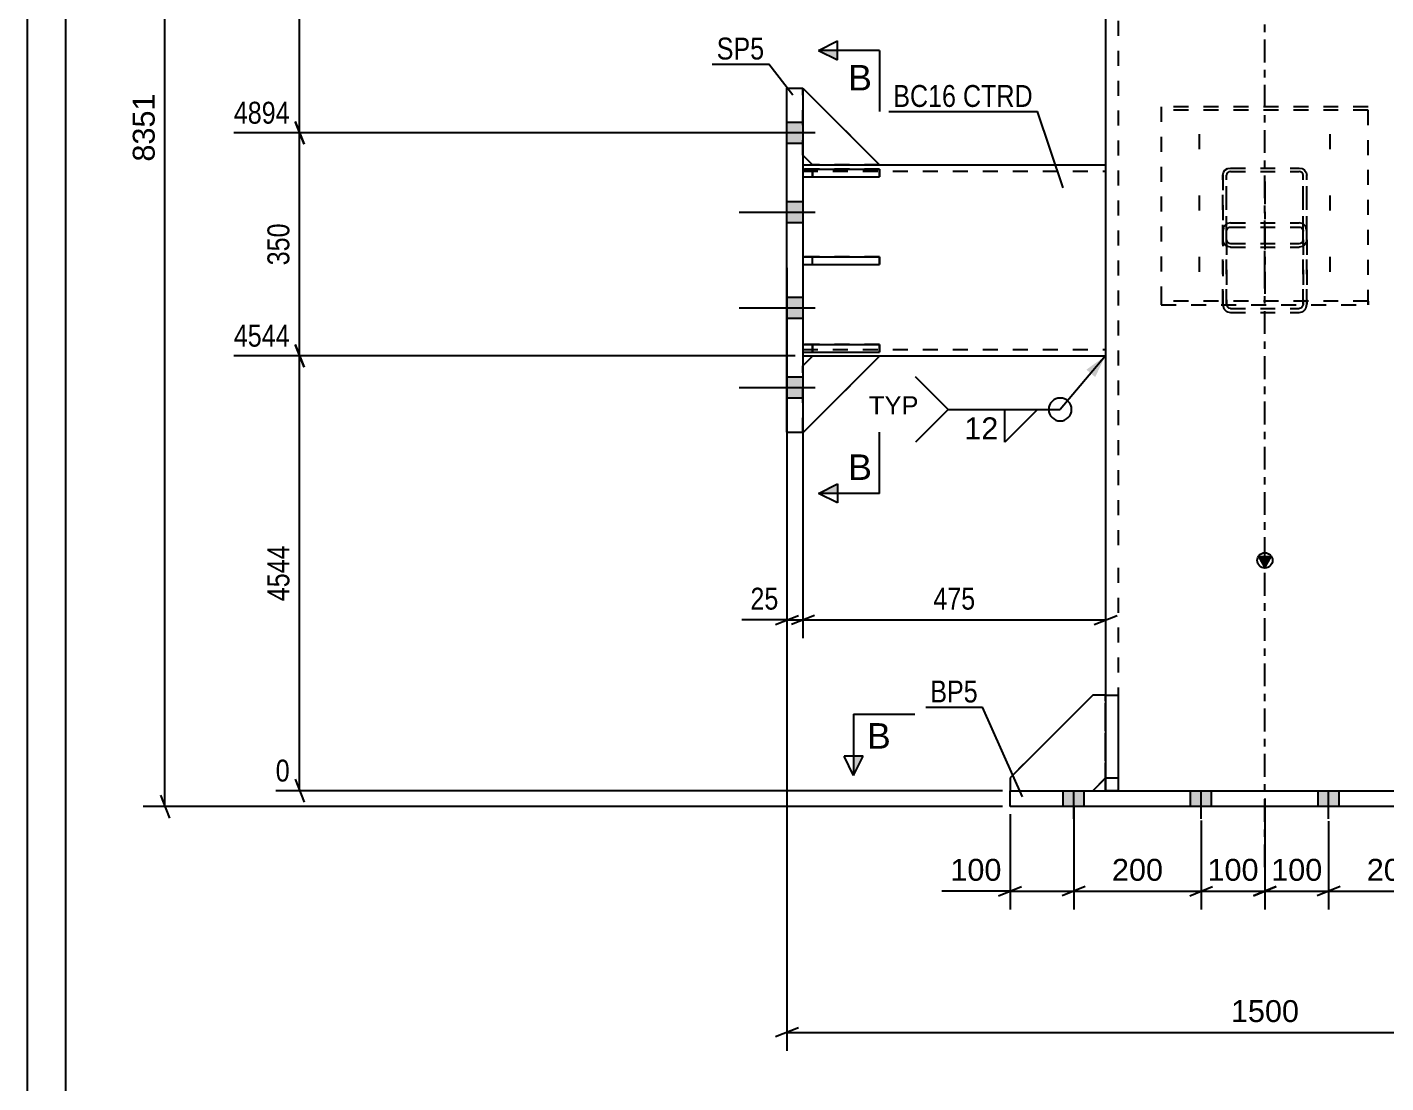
# Model space of a CAD drawing. Header units: millimetres. Extents: x -162 to 432, y -197 to 223.
# Drawn here: x -161.9 to 15.8, y -38.2 to 99.9 of the extents above; entities that cross this region are included whole.
import ezdxf

# ---------------------------------------------------------------- set-up
doc = ezdxf.new("R2010")
doc.units = ezdxf.units.MM
doc.linetypes.add('DXK_LINE_DOT2', pattern=[3.9198, 1.9599, -1.9599])
doc.linetypes.add('DXK_LINE_DOT3', pattern=[5.9187, 2.979, -0.9799, 0.9799, -0.9799])
doc.styles.add('Arial', font='ARIAL.TTF', dxfattribs={"height": 0.2})
doc.styles.add('Arial Narrow', font='ARIALN.TTF', dxfattribs={"height": 0.2})

# ---------------------------------------------------------------- blocks, each defined once
blk = doc.blocks.new('Unknown-284928399-1134')
at = {"color": 5, "linetype": 'Continuous'}
for p, q in [((-161.88, 223.11), (-161.88, -196.89)), ((-156.88, 218.11), (-156.88, -191.89))]:
    blk.add_line(p, q, dxfattribs=at)
blk = doc.blocks.new('Part-284928399-2967 - 2965')
at = {"color": 2, "linetype": 'Continuous'}
for p, q in [((-20.83, 12.5), (-20.83, 0)), ((-20.83, 12.5), (-19.17, 12.5)), ((-19.17, 12.5), (-19.17, 0)), ((-20.83, 1.67), (-19.17, 1.67)), ((-20.83, 0), (-19.17, 0))]:
    blk.add_line(p, q, dxfattribs=at)
blk = doc.blocks.new('Part-284928399-3033 - 2965')
at = {"color": 2, "linetype": 'Continuous'}
for p, q in [((-62.5, 46.89), (-62.5, 91.89)), ((-62.5, 91.89), (-60.41, 91.89)), ((-60.41, 91.89), (-60.41, 81.29)), ((-60.41, 80.29), (-60.41, 69.83)), ((-60.41, 68.83), (-60.41, 58.38)), ((-60.41, 57.38), (-60.41, 46.89)), ((-62.5, 46.89), (-60.41, 46.89))]:
    blk.add_line(p, q, dxfattribs=at)
at = {"color": 7, "linetype": 'DXK_LINE_DOT2'}
for p, q in [((-60.41, 81.29), (-60.41, 80.29)), ((-60.41, 69.83), (-60.41, 68.83)), ((-60.41, 58.38), (-60.41, 57.38))]:
    blk.add_line(p, q, dxfattribs=at)
blk = doc.blocks.new('Part-284928399-2969 - 2965')
at = {"color": 2, "linetype": 'Continuous'}
for p, q in [((-22.5, 12.5), (-33.33, 1.67)), ((-20.83, 12.5), (-22.5, 12.5)), ((-33.33, 1.67), (-33.33, 0)), ((-22.5, 0), (-20.83, 1.67))]:
    blk.add_line(p, q, dxfattribs=at)
at = {"color": 7, "linetype": 'DXK_LINE_DOT2'}
for p, q in [((-20.83, 12.5), (-20.83, 1.67)), ((-33.33, 0), (-22.5, 0))]:
    blk.add_line(p, q, dxfattribs=at)
blk = doc.blocks.new('Part-284928399-2974 - 2965')
at = {"color": 2, "linetype": 'Continuous'}
for p, q in [((-33.33, -2.08), (-33.33, 0)), ((-33.33, 0), (33.33, 0)), ((33.33, 0), (33.33, -2.08)), ((33.33, -2.08), (-33.33, -2.08))]:
    blk.add_line(p, q, dxfattribs=at)
blk = doc.blocks.new('Part-284928399-2979 - 2965')
at = {"linetype": 'Continuous'}
blk.add_hatch(color=2, dxfattribs=at).paths.add_polyline_path([(0, 29.23), (-0.8, 30.63), (0.8, 30.63)])
at = {"color": 7, "linetype": 'DXK_LINE_DOT3'}
for p, q in [((0, 109.56), (0, 167.47)), ((0, 30.17), (0, 108.56)), ((0, -10), (0, 29.17))]:
    blk.add_line(p, q, dxfattribs=at)
at = {"color": 2, "linetype": 'Continuous'}
for p, q in [((-20.83, 157.47), (-20.83, 109.56)), ((-20.83, 157.47), (-20.42, 157.47)), ((-19.02, 157.47), (-17.5, 157.47)), ((-17.5, 157.47), (19.02, 157.47)), ((20.83, 157.47), (20.42, 157.47)), ((20.83, 157.47), (20.83, 109.56)), ((-20.83, 108.56), (-20.83, 30.17)), ((20.83, 108.56), (20.83, 30.17)), ((0, 29.23), (-0.8, 30.63)), ((-0.8, 30.63), (0.8, 30.63)), ((0.8, 30.63), (0, 29.23)), ((-20.83, 29.17), (-20.83, 12.5)), ((20.83, 29.17), (20.83, 12.5))]:
    blk.add_line(p, q, dxfattribs=at)
at = {"color": 7, "linetype": 'DXK_LINE_DOT2'}
for p, q in [((-20.83, 157.47), (-19.02, 157.47)), ((-20.42, 157.47), (-19.86, 157.47)), ((-19.17, 157.47), (-19.17, 109.56)), ((20.42, 157.47), (17.5, 157.47)), ((19.17, 157.47), (19.17, 109.56)), ((-19.17, 108.56), (-19.17, 30.17)), ((19.17, 108.56), (19.17, 30.17)), ((-19.17, 29.17), (-19.17, 0)), ((19.17, 29.17), (19.17, 0)), ((-20.83, 12.5), (-20.83, 0)), ((20.83, 12.5), (20.83, 0)), ((-20.83, 0), (20.83, 0))]:
    blk.add_line(p, q, dxfattribs=at)
at = {"color": 2, "linetype": 'Continuous'}
blk.add_circle((0, 30.13), 1, dxfattribs=at)
blk = doc.blocks.new('Bolt-284928399-2982 - 2965')
at = {"linetype": 'Continuous'}
for points in [[(-62.5, 87.43), (-62.5, 84.68), (-60.41, 84.68), (-60.41, 87.43)], [(-62.5, 87.43), (-62.5, 84.68), (-60.41, 84.68), (-60.41, 87.43)], [(-62.5, 87.43), (-62.5, 84.68), (-60.41, 84.68), (-60.41, 87.43)], [(-62.5, 77.02), (-62.5, 74.27), (-60.41, 74.27), (-60.41, 77.02)], [(-62.5, 77.02), (-62.5, 74.27), (-60.41, 74.27), (-60.41, 77.02)], [(-62.5, 64.52), (-62.5, 61.77), (-60.41, 61.77), (-60.41, 64.52)], [(-62.5, 64.52), (-62.5, 61.77), (-60.41, 61.77), (-60.41, 64.52)], [(-62.5, 54.1), (-62.5, 51.35), (-60.41, 51.35), (-60.41, 54.1)], [(-62.5, 54.1), (-62.5, 51.35), (-60.41, 51.35), (-60.41, 54.1)], [(-62.5, 54.1), (-62.5, 51.35), (-60.41, 51.35), (-60.41, 54.1)]]:
    blk.add_hatch(color=1, dxfattribs=at).paths.add_polyline_path(points)
at = {"color": 1, "linetype": 'Continuous'}
for p, q in [((-60.41, 87.43), (-62.5, 87.43)), ((-60.41, 87.43), (-62.5, 87.43)), ((-60.41, 87.43), (-62.5, 87.43)), ((-58.83, 86.06), (-68.75, 86.06)), ((-58.83, 86.06), (-68.75, 86.06)), ((-58.83, 86.06), (-68.75, 86.06)), ((-60.41, 84.68), (-62.5, 84.68)), ((-60.41, 84.68), (-62.5, 84.68)), ((-60.41, 84.68), (-62.5, 84.68)), ((-60.41, 77.02), (-62.5, 77.02)), ((-60.41, 77.02), (-62.5, 77.02)), ((-58.83, 75.64), (-68.75, 75.64)), ((-58.83, 75.64), (-68.75, 75.64)), ((-60.41, 74.27), (-62.5, 74.27)), ((-60.41, 74.27), (-62.5, 74.27)), ((-60.41, 64.52), (-62.5, 64.52)), ((-60.41, 64.52), (-62.5, 64.52)), ((-58.83, 63.14), (-68.75, 63.14)), ((-58.83, 63.14), (-68.75, 63.14)), ((-60.41, 61.77), (-62.5, 61.77)), ((-60.41, 61.77), (-62.5, 61.77)), ((-60.41, 54.1), (-62.5, 54.1)), ((-60.41, 54.1), (-62.5, 54.1)), ((-60.41, 54.1), (-62.5, 54.1)), ((-58.83, 52.72), (-68.75, 52.72)), ((-58.83, 52.72), (-68.75, 52.72)), ((-58.83, 52.72), (-68.75, 52.72)), ((-60.41, 51.35), (-62.5, 51.35)), ((-60.41, 51.35), (-62.5, 51.35)), ((-60.41, 51.35), (-62.5, 51.35))]:
    blk.add_line(p, q, dxfattribs=at)
blk = doc.blocks.new('Bolt-284928399-2985 - 2965')
at = {"color": 1, "linetype": 'DXK_LINE_DOT2'}
for p, q in [((-8.55, 83.94), (-8.55, 86.31)), ((-0.01, 83.94), (-0.01, 86.31)), ((8.53, 83.94), (8.53, 86.31)), ((-8.55, 75.91), (-8.55, 78.28)), ((8.53, 75.91), (8.53, 78.28)), ((-8.55, 67.89), (-8.55, 70.25)), ((-0.01, 67.89), (-0.01, 70.25)), ((8.53, 67.89), (8.53, 70.25))]:
    blk.add_line(p, q, dxfattribs=at)
blk = doc.blocks.new('Bolt-284928399-2986 - 2965')
at = {"linetype": 'Continuous'}
for points in [[(-23.63, 0), (-26.38, 0), (-26.38, -2.08), (-23.63, -2.08)], [(-23.63, 0), (-26.38, 0), (-26.38, -2.08), (-23.63, -2.08)], [(-23.63, 0), (-26.38, 0), (-26.38, -2.08), (-23.63, -2.08)], [(-23.63, 0), (-26.38, 0), (-26.38, -2.08), (-23.63, -2.08)], [(-6.96, 0), (-9.71, 0), (-9.71, -2.08), (-6.96, -2.08)], [(-6.96, 0), (-9.71, 0), (-9.71, -2.08), (-6.96, -2.08)], [(9.71, 0), (6.96, 0), (6.96, -2.08), (9.71, -2.08)], [(9.71, 0), (6.96, 0), (6.96, -2.08), (9.71, -2.08)], [(26.37, 0), (23.62, 0), (23.62, -2.08), (26.37, -2.08)], [(26.37, 0), (23.62, 0), (23.62, -2.08), (26.37, -2.08)], [(26.37, 0), (23.62, 0), (23.62, -2.08), (26.37, -2.08)], [(26.37, 0), (23.62, 0), (23.62, -2.08), (26.37, -2.08)]]:
    blk.add_hatch(color=1, dxfattribs=at).paths.add_polyline_path(points)
at = {"color": 1, "linetype": 'Continuous'}
for p, q in [((-26.38, -2.08), (-26.38, 0)), ((-26.38, -2.08), (-26.38, 0)), ((-26.38, -2.08), (-26.38, 0)), ((-26.38, -2.08), (-26.38, 0)), ((-25, -3.67), (-25, 0)), ((-25, -3.67), (-25, 0)), ((-25, -3.67), (-25, 0)), ((-25, -3.67), (-25, 0)), ((-23.63, -2.08), (-23.63, 0)), ((-23.63, -2.08), (-23.63, 0)), ((-23.63, -2.08), (-23.63, 0)), ((-23.63, -2.08), (-23.63, 0)), ((-9.71, -2.08), (-9.71, 0)), ((-9.71, -2.08), (-9.71, 0)), ((-8.33, -3.67), (-8.33, 0)), ((-8.33, -3.67), (-8.33, 0)), ((-6.96, -2.08), (-6.96, 0)), ((-6.96, -2.08), (-6.96, 0)), ((6.96, -2.08), (6.96, 0)), ((6.96, -2.08), (6.96, 0)), ((8.33, -3.67), (8.33, 0)), ((8.33, -3.67), (8.33, 0)), ((9.71, -2.08), (9.71, 0)), ((9.71, -2.08), (9.71, 0)), ((23.62, -2.08), (23.62, 0)), ((23.62, -2.08), (23.62, 0)), ((23.62, -2.08), (23.62, 0)), ((23.62, -2.08), (23.62, 0)), ((25, -3.67), (25, 0)), ((25, -3.67), (25, 0)), ((25, -3.67), (25, 0)), ((25, -3.67), (25, 0)), ((26.37, -2.08), (26.37, 0)), ((26.37, -2.08), (26.37, 0)), ((26.37, -2.08), (26.37, 0)), ((26.37, -2.08), (26.37, 0))]:
    blk.add_line(p, q, dxfattribs=at)
blk = doc.blocks.new('Part-284928399-2998 - 2965')
at = {"color": 7, "linetype": 'DXK_LINE_DOT2'}
for p, q in [((-22.5, 12.5), (-33.33, 1.67)), ((-20.83, 12.5), (-22.5, 12.5)), ((-20.83, 1.67), (-20.83, 12.5)), ((-33.33, 1.67), (-33.33, 0)), ((-22.5, 0), (-20.83, 1.67)), ((-33.33, 0), (-22.5, 0))]:
    blk.add_line(p, q, dxfattribs=at)
blk = doc.blocks.new('Part-284928399-2999 - 2965')
at = {"color": 7, "linetype": 'DXK_LINE_DOT2'}
for p, q in [((-20.83, 0), (-20.83, 12.5)), ((-20.83, 12.5), (-19.17, 12.5)), ((-19.17, 12.5), (-19.17, 0)), ((-20.83, 1.67), (-19.17, 1.67)), ((-19.17, 0), (-20.83, 0))]:
    blk.add_line(p, q, dxfattribs=at)
blk = doc.blocks.new('Part-284928399-3006 - 2965')
at = {"color": 7, "linetype": 'DXK_LINE_DOT2'}
for p, q in [((13.53, 89.47), (-13.55, 89.47)), ((-13.55, 89.47), (-13.55, 63.56)), ((13.53, 89.01), (-13.55, 89.01)), ((13.53, 63.56), (13.53, 89.47)), ((13.53, 64.02), (-13.55, 64.02)), ((-13.55, 64.02), (-13.55, 63.56)), ((13.53, 64.02), (13.53, 63.56)), ((-13.55, 63.56), (13.53, 63.56))]:
    blk.add_line(p, q, dxfattribs=at)
blk = doc.blocks.new('Part-284928399-3008 - 2965')
at = {"color": 7, "linetype": 'DXK_LINE_DOT2'}
for p, q in [((-5.51, 80.51), (-5.43, 80.87)), ((-5.51, 72.06), (-5.51, 80.51)), ((-5.51, 80.51), (-5.51, 73.21)), ((-5.43, 80.87), (-5.22, 81.18)), ((-5.22, 81.18), (-4.89, 81.38)), ((-4.97, 80.69), (-5.01, 80.51)), ((-5.01, 72.06), (-5.01, 80.51)), ((-5.01, 73.21), (-5.01, 80.51)), ((-4.86, 80.85), (-4.97, 80.69)), ((-4.89, 81.38), (-4.51, 81.45)), ((-4.7, 80.95), (-4.86, 80.85)), ((-4.51, 80.98), (-4.7, 80.95)), ((-4.51, 81.45), (4.49, 81.45)), ((-4.51, 80.98), (4.49, 80.98)), ((4.49, 81.45), (4.87, 81.38)), ((4.68, 80.95), (4.49, 80.98)), ((4.84, 80.85), (4.68, 80.95)), ((4.95, 80.69), (4.84, 80.85)), ((4.87, 81.38), (5.2, 81.18)), ((4.99, 80.51), (4.95, 80.69)), ((4.99, 72.06), (4.99, 80.51)), ((4.99, 73.21), (4.99, 80.51)), ((5.2, 81.18), (5.41, 80.87)), ((5.41, 80.87), (5.49, 80.51)), ((5.49, 72.06), (5.49, 80.51)), ((5.49, 73.21), (5.49, 80.51)), ((-5.43, 73.61), (-5.51, 73.21)), ((-5.51, 73.21), (-5.51, 63.63)), ((-5.01, 73.21), (-4.97, 73.41)), ((-5.01, 63.63), (-5.01, 73.21)), ((-4.97, 73.41), (-4.86, 73.58)), ((-4.51, 74.27), (-4.89, 74.19)), ((-4.86, 73.58), (-4.7, 73.7)), ((-4.7, 73.7), (-4.51, 73.74)), ((-4.51, 74.27), (4.49, 74.27)), ((-4.51, 73.74), (4.49, 73.74)), ((4.87, 74.19), (4.49, 74.27)), ((4.49, 73.74), (4.68, 73.7)), ((4.68, 73.7), (4.84, 73.58)), ((4.84, 73.58), (4.95, 73.41)), ((4.95, 73.41), (4.99, 73.21)), ((4.99, 63.63), (4.99, 73.21)), ((5.49, 73.21), (5.41, 73.61)), ((5.49, 63.63), (5.49, 73.21)), ((-5.51, 63.63), (-5.51, 72.06)), ((-5.43, 71.7), (-5.51, 72.06)), ((-5.22, 71.39), (-5.43, 71.7)), ((-4.89, 71.19), (-5.22, 71.39)), ((-5.01, 72.06), (-5.01, 63.63)), ((-5.01, 72.06), (-4.97, 71.88)), ((-4.97, 71.88), (-4.86, 71.72)), ((-4.51, 71.12), (-4.89, 71.19)), ((-4.86, 71.72), (-4.7, 71.62)), ((-4.7, 71.62), (-4.51, 71.59)), ((-4.51, 71.59), (4.49, 71.59)), ((-4.51, 71.12), (4.49, 71.12)), ((4.49, 71.59), (4.68, 71.62)), ((4.87, 71.19), (4.49, 71.12)), ((4.68, 71.62), (4.84, 71.72)), ((4.84, 71.72), (4.95, 71.88)), ((5.2, 71.39), (4.87, 71.19)), ((4.95, 71.88), (4.99, 72.06)), ((4.99, 72.06), (4.99, 63.63)), ((5.41, 71.7), (5.2, 71.39)), ((5.49, 72.06), (5.41, 71.7)), ((5.49, 72.06), (5.49, 63.63)), ((-5.51, 63.63), (-5.43, 63.22)), ((-4.97, 63.43), (-5.01, 63.63)), ((-4.86, 63.25), (-4.97, 63.43)), ((-4.89, 62.65), (-4.51, 62.57)), ((-4.7, 63.14), (-4.86, 63.25)), ((-4.51, 63.1), (-4.7, 63.14)), ((-4.51, 63.1), (4.49, 63.1)), ((-4.51, 62.57), (4.49, 62.57)), ((4.68, 63.14), (4.49, 63.1)), ((4.49, 62.57), (4.87, 62.65)), ((4.84, 63.25), (4.68, 63.14)), ((4.95, 63.43), (4.84, 63.25)), ((4.99, 63.63), (4.95, 63.43)), ((5.41, 63.22), (5.49, 63.63))]:
    blk.add_line(p, q, dxfattribs=at)
at = {"color": 7, "linetype": 'DXK_LINE_DOT3'}
blk.add_line((-0.01, 79.7), (-0.01, 65), dxfattribs=at)
at = {"color": 7, "linetype": 'DXK_LINE_DOT2'}
for centre, start, end in [((-4.47, 73.25), 114.32, 159.2417), ((4.45, 73.25), 20.7583, 65.6801), ((-4.47, 63.59), 200.7583, 245.6801), ((4.45, 63.59), 294.32, 339.2417)]:
    blk.add_arc(centre, 1.03, start, end, dxfattribs=at)
blk = doc.blocks.new('Part-284928399-3163 - 2965')
at = {"color": 2, "linetype": 'Continuous'}
for p, q in [((-60.41, 69.83), (-50.41, 69.83)), ((-60.41, 69.83), (-60.41, 68.83)), ((-50.41, 69.83), (-50.41, 68.83)), ((-60.41, 68.83), (-50.41, 68.83))]:
    blk.add_line(p, q, dxfattribs=at)
at = {"color": 7, "linetype": 'DXK_LINE_DOT2'}
blk.add_line((-59.16, 68.83), (-59.16, 69.83), dxfattribs=at)
blk = doc.blocks.new('Part-284928399-3107 - 2965')
at = {"color": 2, "linetype": 'Continuous'}
for p, q in [((-60.41, 81.89), (-59.16, 81.89)), ((-50.41, 81.89), (-20.83, 81.89)), ((-60.41, 56.89), (-20.83, 56.89))]:
    blk.add_line(p, q, dxfattribs=at)
at = {"color": 7, "linetype": 'DXK_LINE_DOT2'}
for p, q in [((-60.41, 81.89), (-60.41, 56.89)), ((-59.16, 81.89), (-50.41, 81.89)), ((-20.83, 81.89), (-20.83, 56.89)), ((-20.83, 81.89), (-20.83, 81.89)), ((-20.83, 81.89), (-20.83, 81.89)), ((-60.41, 81.06), (-20.83, 81.06)), ((-60.41, 57.72), (-20.83, 57.72)), ((-20.83, 56.89), (-20.83, 56.89)), ((-20.83, 56.89), (-20.83, 56.89))]:
    blk.add_line(p, q, dxfattribs=at)
blk = doc.blocks.new('Part-284928399-3159 - 2965')
at = {"color": 7, "linetype": 'DXK_LINE_DOT2'}
for p, q in [((-59.16, 56.83), (-60.41, 55.58)), ((-60.41, 46.83), (-50.41, 56.83)), ((-60.41, 55.58), (-60.41, 46.83)), ((-50.41, 56.83), (-59.16, 56.83))]:
    blk.add_line(p, q, dxfattribs=at)
blk = doc.blocks.new('Part-284928399-3160 - 2965')
at = {"color": 2, "linetype": 'Continuous'}
for p, q in [((-59.16, 56.83), (-60.41, 55.58)), ((-60.41, 46.83), (-50.41, 56.83)), ((-50.41, 56.83), (-59.16, 56.83)), ((-60.41, 46.89), (-60.41, 46.83))]:
    blk.add_line(p, q, dxfattribs=at)
at = {"color": 7, "linetype": 'DXK_LINE_DOT2'}
blk.add_line((-60.41, 46.83), (-60.41, 55.58), dxfattribs=at)
blk = doc.blocks.new('Part-284928399-3161 - 2965')
at = {"color": 7, "linetype": 'DXK_LINE_DOT2'}
for p, q in [((-60.41, 83.14), (-60.41, 91.89)), ((-60.41, 91.89), (-50.41, 81.89)), ((-59.16, 81.89), (-60.41, 83.14)), ((-50.41, 81.89), (-59.16, 81.89))]:
    blk.add_line(p, q, dxfattribs=at)
blk = doc.blocks.new('Part-284928399-3162 - 2965')
at = {"color": 2, "linetype": 'Continuous'}
for p, q in [((-60.41, 91.89), (-50.41, 81.89)), ((-60.41, 83.14), (-59.16, 81.89)), ((-59.16, 81.89), (-50.41, 81.89))]:
    blk.add_line(p, q, dxfattribs=at)
at = {"color": 7, "linetype": 'DXK_LINE_DOT2'}
blk.add_line((-60.41, 91.89), (-60.41, 83.14), dxfattribs=at)
blk = doc.blocks.new('Part-284928399-3164 - 2965')
at = {"color": 2, "linetype": 'Continuous'}
for p, q in [((-60.41, 81.29), (-50.41, 81.29)), ((-60.41, 81.29), (-60.41, 80.29)), ((-60.41, 80.29), (-50.41, 80.29)), ((-50.41, 81.29), (-50.41, 80.29))]:
    blk.add_line(p, q, dxfattribs=at)
at = {"color": 7, "linetype": 'DXK_LINE_DOT2'}
blk.add_line((-59.16, 80.29), (-59.16, 81.29), dxfattribs=at)
blk = doc.blocks.new('Part-284928399-3165 - 2965')
at = {"color": 2, "linetype": 'Continuous'}
for p, q in [((-60.41, 58.38), (-50.41, 58.38)), ((-60.41, 58.38), (-60.41, 57.38)), ((-60.41, 57.38), (-50.41, 57.38)), ((-50.41, 58.38), (-50.41, 57.38))]:
    blk.add_line(p, q, dxfattribs=at)
at = {"color": 7, "linetype": 'DXK_LINE_DOT2'}
blk.add_line((-59.16, 57.38), (-59.16, 58.38), dxfattribs=at)
blk = doc.blocks.new('Part-284928399-3166 - 2965')
at = {"color": 7, "linetype": 'DXK_LINE_DOT2'}
for p, q in [((-50.41, 69.83), (-60.41, 69.83)), ((-60.41, 69.83), (-60.41, 68.83)), ((-59.16, 68.83), (-59.16, 69.83)), ((-50.41, 68.83), (-50.41, 69.83)), ((-60.41, 68.83), (-50.41, 68.83))]:
    blk.add_line(p, q, dxfattribs=at)
blk = doc.blocks.new('Part-284928399-3167 - 2965')
at = {"color": 7, "linetype": 'DXK_LINE_DOT2'}
for p, q in [((-50.41, 81.29), (-60.41, 81.29)), ((-60.41, 81.29), (-60.41, 80.29)), ((-60.41, 80.29), (-50.41, 80.29)), ((-59.16, 81.29), (-59.16, 80.29)), ((-50.41, 80.29), (-50.41, 81.29))]:
    blk.add_line(p, q, dxfattribs=at)
blk = doc.blocks.new('Part-284928399-3168 - 2965')
at = {"color": 7, "linetype": 'DXK_LINE_DOT2'}
for p, q in [((-50.41, 58.38), (-60.41, 58.38)), ((-60.41, 58.38), (-60.41, 57.38)), ((-60.41, 57.38), (-50.41, 57.38)), ((-59.16, 58.38), (-59.16, 57.38)), ((-50.41, 57.38), (-50.41, 58.38))]:
    blk.add_line(p, q, dxfattribs=at)
blk = doc.blocks.new('StraightDimension-284928399-3511 - 2965')
at = {"color": 7, "linetype": 'Continuous'}
for p, q in [((-113.5, 126.22), (-134.85, 126.22)), ((-125.64, 124.72), (-126.84, 127.72)), ((-126.24, 86.06), (-126.24, 126.22)), ((-126.84, 87.56), (-125.64, 84.56)), ((-67.66, 86.06), (-134.85, 86.06))]:
    blk.add_line(p, q, dxfattribs=at)
at = {"color": 0, "linetype": 'Continuous'}
blk.add_wipeout([(-126.94, 126.82), (-126.94, 131.02), (-135.45, 131.02), (-135.45, 126.82)], dxfattribs=at)
at = {"color": 0}
blk.add_wipeout([(-126.99, 110.4), (-131.19, 110.4), (-131.19, 101.88), (-126.99, 101.88)], dxfattribs=at)
at = {"color": 3, "linetype": 'Continuous', "style": 'Arial Narrow'}
blk.add_text('7734', height=2.863, dxfattribs=at).set_placement((-134.85, 127.42))
at = {"color": 3, "style": 'Arial Narrow'}
blk.add_text('2840', height=2.863, rotation=90.0002, dxfattribs=at).set_placement((-127.59, 102.48))
blk = doc.blocks.new('StraightDimension-284928399-3207 - 2965')
at = {"color": 7, "linetype": 'Continuous'}
for p, q in [((-60.41, 68.39), (-60.41, 19.94)), ((-20.83, 55.89), (-20.83, 19.94)), ((-58.91, 22.94), (-61.91, 21.74)), ((-60.41, 22.34), (-20.83, 22.34)), ((-22.33, 21.74), (-19.33, 22.94))]:
    blk.add_line(p, q, dxfattribs=at)
at = {"color": 0}
blk.add_wipeout([(-37.28, 23.09), (-37.28, 27.29), (-43.96, 27.29), (-43.96, 23.09)], dxfattribs=at)
at = {"color": 3, "style": 'Arial Narrow'}
blk.add_text('475', height=2.863, dxfattribs=at).set_placement((-43.36, 23.69))
blk = doc.blocks.new('StraightDimension-284928399-3220 - 2965')
at = {"color": 7, "linetype": 'Continuous'}
for p, q in [((-62.5, 68.39), (-62.5, 19.94)), ((-60.41, 68.39), (-60.41, 19.94)), ((-64, 21.74), (-61, 22.94)), ((-62.5, 22.34), (-60.41, 22.34)), ((-58.91, 22.94), (-61.91, 21.74))]:
    blk.add_line(p, q, dxfattribs=at)
at = {"color": 0}
blk.add_wipeout([(-63.02, 23.09), (-63.02, 27.29), (-67.88, 27.29), (-67.88, 23.09)], dxfattribs=at)
at = {"color": 7, "linetype": 'Continuous'}
blk.add_line((-62.5, 22.34), (-68.4, 22.34), dxfattribs=at)
blk.add_line((-62.5, 22.34), (-68.4, 22.34), dxfattribs=at)
at = {"color": 3, "style": 'Arial Narrow'}
blk.add_text('25', height=2.863, dxfattribs=at).set_placement((-67.28, 23.69))
blk = doc.blocks.new('StraightDimension-284928399-7267 - 2965')
at = {"color": 7, "linetype": 'Continuous'}
for p, q in [((0, -1), (0, -15.53)), ((-8.33, -3.88), (-8.33, -15.53)), ((-9.83, -13.73), (-6.83, -12.53)), ((-8.33, -13.13), (0, -13.13)), ((1.5, -12.53), (-1.5, -13.73))]:
    blk.add_line(p, q, dxfattribs=at)
at = {"color": 0}
blk.add_wipeout([(-0.23, -12.38), (-0.23, -8.18), (-8.1, -8.18), (-8.1, -12.38)], dxfattribs=at)
at = {"color": 3, "style": 'Arial'}
blk.add_text('100', height=2.865, dxfattribs=at).set_placement((-7.5, -11.78))
blk = doc.blocks.new('StraightDimension-284928399-3327 - 2965')
at = {"color": 7, "linetype": 'Continuous'}
for p, q in [((-62.5, 45.89), (-62.5, -34.01)), ((62.5, 45.89), (62.5, -34.01)), ((-61, -31.01), (-64, -32.21)), ((-62.5, -31.61), (62.5, -31.61)), ((61, -32.21), (64, -31.01))]:
    blk.add_line(p, q, dxfattribs=at)
at = {"color": 0}
blk.add_wipeout([(5.05, -30.86), (5.05, -26.66), (-5.04, -26.66), (-5.04, -30.86)], dxfattribs=at)
at = {"color": 3, "style": 'Arial'}
blk.add_text('1500', height=2.865, dxfattribs=at).set_placement((-4.44, -30.26))
blk = doc.blocks.new('StraightDimension-284928399-7266 - 2965')
at = {"color": 7, "linetype": 'Continuous'}
for p, q in [((0, -1), (0, -15.53)), ((8.33, -3.97), (8.33, -15.53)), ((-1.5, -13.73), (1.5, -12.53)), ((0, -13.13), (8.33, -13.13)), ((9.83, -12.53), (6.83, -13.73))]:
    blk.add_line(p, q, dxfattribs=at)
at = {"color": 0}
blk.add_wipeout([(8.1, -12.38), (8.1, -8.18), (0.23, -8.18), (0.23, -12.38)], dxfattribs=at)
at = {"color": 3, "style": 'Arial'}
blk.add_text('100', height=2.865, dxfattribs=at).set_placement((0.83, -11.78))
blk = doc.blocks.new('StraightDimension-284928399-3436 - 2965')
at = {"color": 7, "linetype": 'Continuous'}
for p, q in [((-143.25, 174.08), (-144.45, 177.08)), ((-8.35, 175.58), (-146.7, 175.58)), ((-143.85, -2.08), (-143.85, 175.58)), ((-144.45, -0.58), (-143.25, -3.58)), ((-34.33, -2.08), (-146.7, -2.08))]:
    blk.add_line(p, q, dxfattribs=at)
at = {"color": 0}
blk.add_wipeout([(-144.6, 91.8), (-148.8, 91.8), (-148.8, 81.7), (-144.6, 81.7)], dxfattribs=at)
at = {"color": 3, "style": 'Arial'}
blk.add_text('8351', height=2.865, rotation=90.0002, dxfattribs=at).set_placement((-145.2, 82.3))
blk = doc.blocks.new('StraightDimension-284928399-3520 - 2965')
at = {"color": 7, "linetype": 'Continuous'}
for p, q in [((-125.64, 84.56), (-126.84, 87.56)), ((-67.66, 86.06), (-134.85, 86.06)), ((-126.24, 56.89), (-126.24, 86.06)), ((-61.41, 56.89), (-134.85, 56.89)), ((-126.84, 58.39), (-125.64, 55.39))]:
    blk.add_line(p, q, dxfattribs=at)
at = {"color": 0, "linetype": 'Continuous'}
blk.add_wipeout([(-126.94, 86.66), (-126.94, 90.86), (-135.45, 90.86), (-135.45, 86.66)], dxfattribs=at)
at = {"color": 0}
blk.add_wipeout([(-126.99, 74.82), (-131.19, 74.82), (-131.19, 68.13), (-126.99, 68.13)], dxfattribs=at)
at = {"color": 3, "linetype": 'Continuous', "style": 'Arial Narrow'}
blk.add_text('4894', height=2.863, dxfattribs=at).set_placement((-134.85, 87.26))
at = {"color": 3, "style": 'Arial Narrow'}
blk.add_text('350', height=2.863, rotation=90.0002, dxfattribs=at).set_placement((-127.59, 68.73))
blk = doc.blocks.new('StraightDimension-284928399-3527 - 2965')
at = {"color": 7, "linetype": 'Continuous'}
for p, q in [((-61.41, 56.89), (-134.85, 56.89)), ((-125.64, 55.39), (-126.84, 58.39)), ((-126.24, 0), (-126.24, 56.89)), ((-126.84, 1.5), (-125.64, -1.5)), ((-34.33, 0), (-129.37, 0))]:
    blk.add_line(p, q, dxfattribs=at)
at = {"color": 0, "linetype": 'Continuous'}
for points in [[(-126.94, 57.49), (-126.94, 61.69), (-135.45, 61.69), (-135.45, 57.49)], [(-126.94, 0.6), (-126.94, 4.8), (-129.97, 4.8), (-129.97, 0.6)]]:
    blk.add_wipeout(points, dxfattribs=at)
at = {"color": 0}
blk.add_wipeout([(-126.99, 32.7), (-131.19, 32.7), (-131.19, 24.19), (-126.99, 24.19)], dxfattribs=at)
at = {"color": 3, "linetype": 'Continuous', "style": 'Arial Narrow'}
for s, height, p in [('4544', 2.863, (-134.85, 58.09)), ('0', 2.86, (-129.37, 1.2))]:
    blk.add_text(s, height=height, dxfattribs=at).set_placement(p)
at = {"color": 3, "style": 'Arial Narrow'}
blk.add_text('4544', height=2.863, rotation=90.0002, dxfattribs=at).set_placement((-127.59, 24.79))
blk = doc.blocks.new('StraightDimension-284928399-7265 - 2965')
at = {"color": 7, "linetype": 'Continuous'}
for p, q in [((8.33, -3.97), (8.33, -15.53)), ((25, -3.97), (25, -15.53)), ((9.83, -12.53), (6.83, -13.73)), ((8.33, -13.13), (25, -13.13)), ((23.5, -13.73), (26.5, -12.53))]:
    blk.add_line(p, q, dxfattribs=at)
at = {"color": 0}
blk.add_wipeout([(20.6, -12.38), (20.6, -8.18), (12.73, -8.18), (12.73, -12.38)], dxfattribs=at)
at = {"color": 3, "style": 'Arial'}
blk.add_text('200', height=2.865, dxfattribs=at).set_placement((13.33, -11.78))
blk = doc.blocks.new('StraightDimension-284928399-7268 - 2965')
at = {"color": 7, "linetype": 'Continuous'}
for p, q in [((-25, -2.04), (-25, -15.53)), ((-8.33, -3.88), (-8.33, -15.53)), ((-23.5, -12.53), (-26.5, -13.73)), ((-25, -13.13), (-8.33, -13.13)), ((-9.83, -13.73), (-6.83, -12.53))]:
    blk.add_line(p, q, dxfattribs=at)
at = {"color": 0}
blk.add_wipeout([(-12.73, -12.38), (-12.73, -8.18), (-20.6, -8.18), (-20.6, -12.38)], dxfattribs=at)
at = {"color": 3, "style": 'Arial'}
blk.add_text('200', height=2.865, dxfattribs=at).set_placement((-20, -11.78))
blk = doc.blocks.new('StraightDimension-284928399-7269 - 2965')
at = {"color": 7, "linetype": 'Continuous'}
for p, q in [((-33.33, -3.08), (-33.33, -15.53)), ((-25, -2.04), (-25, -15.53)), ((-34.83, -13.73), (-31.83, -12.53)), ((-33.33, -13.13), (-25, -13.13)), ((-23.5, -12.53), (-26.5, -13.73))]:
    blk.add_line(p, q, dxfattribs=at)
at = {"color": 0}
blk.add_wipeout([(-33.86, -12.38), (-33.86, -8.18), (-41.73, -8.18), (-41.73, -12.38)], dxfattribs=at)
at = {"color": 7, "linetype": 'Continuous'}
blk.add_line((-33.33, -13.13), (-42.25, -13.13), dxfattribs=at)
blk.add_line((-33.33, -13.13), (-42.25, -13.13), dxfattribs=at)
at = {"color": 3, "style": 'Arial'}
blk.add_text('100', height=2.865, dxfattribs=at).set_placement((-41.13, -11.78))
blk = doc.blocks.new('Mark-284928399-2970 - 2965')
at = {"color": 0}
blk.add_wipeout([(-37.55, 11.55), (-37.55, 14.55), (-43.76, 14.55), (-43.76, 11.55)], dxfattribs=at)
blk.add_wipeout([(-37.55, 11.55), (-37.55, 14.55), (-43.76, 14.55), (-43.76, 11.55)], dxfattribs=at)
at = {"color": 30, "linetype": 'Continuous'}
for p in [(-44.36, 10.95), (-31.71, -0.8)]:
    blk.add_line(p, (-36.95, 10.95), dxfattribs=at)
at = {"color": 3, "style": 'Arial Narrow'}
blk.add_text('BP5', height=2.863, dxfattribs=at).set_placement((-43.76, 11.55))
blk = doc.blocks.new('Mark-284928399-3103 - 2965')
at = {"color": 0}
for points in [[(-40.38, 89.45), (-40.38, 92.45), (-48.6, 92.45), (-48.6, 89.45)], [(-30.35, 89.45), (-30.35, 92.45), (-39.48, 92.45), (-39.48, 89.45)]]:
    blk.add_wipeout(points, dxfattribs=at)
for points in [[(-40.38, 89.45), (-40.38, 92.45), (-48.6, 92.45), (-48.6, 89.45)], [(-30.35, 89.45), (-30.35, 92.45), (-39.48, 92.45), (-39.48, 89.45)]]:
    blk.add_wipeout(points, dxfattribs=at)
at = {"color": 30, "linetype": 'Continuous'}
for p in [(-49.2, 88.85), (-26.4, 78.87)]:
    blk.add_line(p, (-29.75, 88.85), dxfattribs=at)
at = {"color": 3, "style": 'Arial Narrow'}
for s, p in [('BC16', (-48.6, 89.45)), ('CTRD', (-39.48, 89.45))]:
    blk.add_text(s, height=2.863, dxfattribs=at).set_placement(p)
blk = doc.blocks.new('Mark-284928399-3029 - 2965')
at = {"color": 0}
blk.add_wipeout([(-65.48, 95.65), (-65.48, 98.65), (-71.69, 98.65), (-71.69, 95.65)], dxfattribs=at)
blk.add_wipeout([(-65.48, 95.65), (-65.48, 98.65), (-71.69, 98.65), (-71.69, 95.65)], dxfattribs=at)
at = {"color": 30, "linetype": 'Continuous'}
for p in [(-72.29, 95.05), (-61.75, 90.97)]:
    blk.add_line(p, (-64.88, 95.05), dxfattribs=at)
at = {"color": 3, "style": 'Arial Narrow'}
blk.add_text('SP5', height=2.863, dxfattribs=at).set_placement((-71.69, 95.65))
blk = doc.blocks.new('SectionMark-284928399-3539 - 2965')
at = {"linetype": 'Continuous'}
for points in [[(-53.79, 4.5), (-52.54, 4.5), (-53.79, 2)], [(40.92, 4.5), (42.17, 4.5), (42.17, 2)]]:
    blk.add_hatch(color=6, dxfattribs=at).paths.add_polyline_path(points)
at = {"color": 6, "linetype": 'Continuous'}
for p, q in [((-53.79, 10), (-45.79, 10)), ((-53.79, 10), (-53.79, 2)), ((42.17, 10), (34.17, 10)), ((42.17, 10), (42.17, 2)), ((-53.79, 2), (-55.04, 4.5)), ((-52.54, 4.5), (-55.04, 4.5)), ((-53.79, 2), (-52.54, 4.5)), ((40.92, 4.5), (43.42, 4.5)), ((42.17, 2), (40.92, 4.5)), ((43.42, 4.5), (42.17, 2))]:
    blk.add_line(p, q, dxfattribs=at)
at = {"color": 0, "linetype": 'Continuous'}
for points in [[(-48.93, 5.5), (-48.93, 9), (-52.04, 9), (-52.04, 5.5)], [(40.42, 5.5), (40.42, 9), (37.31, 9), (37.31, 5.5)]]:
    blk.add_wipeout(points, dxfattribs=at)
at = {"color": 3, "linetype": 'Continuous', "style": 'Arial'}
for p in [(-52.04, 5.5), (37.31, 5.5)]:
    blk.add_text('B', height=3.34, dxfattribs=at).set_placement(p)
blk = doc.blocks.new('SectionMark-284928399-3541 - 2965')
at = {"linetype": 'Continuous'}
for points in [[(-55.89, 96.85), (-55.89, 95.6), (-58.39, 96.85)], [(-55.89, 40.15), (-55.89, 38.9), (-58.39, 38.9)]]:
    blk.add_hatch(color=6, dxfattribs=at).paths.add_polyline_path(points)
at = {"color": 6, "linetype": 'Continuous'}
for p, q in [((-58.39, 96.85), (-55.89, 98.1)), ((-55.89, 95.6), (-55.89, 98.1)), ((-50.39, 96.85), (-58.39, 96.85)), ((-58.39, 96.85), (-55.89, 95.6)), ((-50.39, 96.85), (-50.39, 88.85)), ((-50.39, 38.9), (-50.39, 46.9)), ((-58.39, 38.9), (-55.89, 40.15)), ((-55.89, 40.15), (-55.89, 37.65)), ((-50.39, 38.9), (-58.39, 38.9)), ((-55.89, 37.65), (-58.39, 38.9))]:
    blk.add_line(p, q, dxfattribs=at)
at = {"color": 0, "linetype": 'Continuous'}
for points in [[(-51.39, 91.6), (-51.39, 95.1), (-54.5, 95.1), (-54.5, 91.6)], [(-51.39, 40.65), (-51.39, 44.15), (-54.5, 44.15), (-54.5, 40.65)]]:
    blk.add_wipeout(points, dxfattribs=at)
at = {"color": 3, "linetype": 'Continuous', "style": 'Arial'}
for p in [(-54.5, 91.6), (-54.5, 40.65)]:
    blk.add_text('B', height=3.34, dxfattribs=at).set_placement(p)
blk = doc.blocks.new('WeldMark-284928399-3582 - 2965')
at = {"linetype": 'Continuous'}
blk.add_hatch(color=30, dxfattribs=at).paths.add_polyline_path([(-23.34, 55.08), (-20.83, 56.89), (-22.2, 54.12)])
at = {"color": 30, "linetype": 'Continuous'}
blk.add_line((-20.83, 56.89), (-26.77, 49.87), dxfattribs=at)
at = {"color": 3, "linetype": 'Continuous'}
for q in [(-45.7, 54.16), (-45.7, 45.59)]:
    blk.add_line((-41.41, 49.87), q, dxfattribs=at)
for start, end in [(90, 270), (270, 90)]:
    blk.add_arc((-26.77, 49.87), 1.5, start, end, dxfattribs=at)
at = {"color": 0}
blk.add_wipeout([(-34.67, 45.77), (-34.67, 49.17), (-39.51, 49.17), (-39.51, 45.77)], dxfattribs=at)
at = {"color": 30, "linetype": 'Continuous'}
blk.add_line((-41.41, 49.87), (-26.77, 49.87), dxfattribs=at)
at = {"color": 3, "linetype": 'Continuous'}
for p, q in [((-34.01, 49.87), (-29.72, 49.87)), ((-29.72, 49.87), (-34.01, 45.59)), ((-34.01, 45.59), (-34.01, 49.87))]:
    blk.add_line(p, q, dxfattribs=at)
at = {"color": 3, "style": 'Arial'}
blk.add_text('12', height=2.865, dxfattribs=at).set_placement((-39.31, 45.97))
at = {"color": 0, "linetype": 'Continuous'}
blk.add_wipeout([(-45.31, 49.22), (-45.31, 51.72), (-51.79, 51.72), (-51.79, 49.22)], dxfattribs=at)
blk.add_wipeout([(-45.31, 49.22), (-45.31, 51.72), (-51.79, 51.72), (-51.79, 49.22)], dxfattribs=at)
at = {"color": 3, "linetype": 'Continuous', "style": 'Arial'}
blk.add_text('TYP', height=2.388, dxfattribs=at).set_placement((-51.79, 49.22))

msp = doc.modelspace()

# ---------------------------------------------------------------- block references
for name in ['Unknown-284928399-1134', 'Part-284928399-2979 - 2965', 'Part-284928399-3033 - 2965', 'Part-284928399-3161 - 2965', 'Part-284928399-3162 - 2965', 'Part-284928399-3006 - 2965', 'Bolt-284928399-2982 - 2965', 'Bolt-284928399-2985 - 2965', 'Part-284928399-3107 - 2965', 'Part-284928399-3164 - 2965', 'Part-284928399-3167 - 2965', 'Part-284928399-3008 - 2965', 'Part-284928399-3163 - 2965', 'Part-284928399-3166 - 2965', 'Part-284928399-3165 - 2965', 'Part-284928399-3168 - 2965', 'Part-284928399-3159 - 2965', 'Part-284928399-3160 - 2965', 'Part-284928399-2969 - 2965', 'Part-284928399-2998 - 2965', 'Part-284928399-2967 - 2965', 'Part-284928399-2999 - 2965', 'Part-284928399-2974 - 2965', 'Bolt-284928399-2986 - 2965']:
    msp.add_blockref(name, (0, 0))

# ---------------------------------------------------------------- next in the draw order: block references
for name in ['StraightDimension-284928399-3511 - 2965', 'StraightDimension-284928399-3207 - 2965', 'StraightDimension-284928399-7267 - 2965']:
    msp.add_blockref(name, (0, 0))

# ---------------------------------------------------------------- next in the draw order: block references
msp.add_blockref('StraightDimension-284928399-3220 - 2965', (0, 0))

# ---------------------------------------------------------------- next in the draw order: block references
msp.add_blockref('StraightDimension-284928399-3327 - 2965', (0, 0))

# ---------------------------------------------------------------- next in the draw order: block references
for name in ['StraightDimension-284928399-3436 - 2965', 'StraightDimension-284928399-7266 - 2965']:
    msp.add_blockref(name, (0, 0))

# ---------------------------------------------------------------- next in the draw order: block references
for name in ['Mark-284928399-3103 - 2965', 'StraightDimension-284928399-3520 - 2965', 'StraightDimension-284928399-7268 - 2965', 'StraightDimension-284928399-7265 - 2965']:
    msp.add_blockref(name, (0, 0))

# ---------------------------------------------------------------- next in the draw order: block references
for name in ['Mark-284928399-3029 - 2965', 'StraightDimension-284928399-3527 - 2965']:
    msp.add_blockref(name, (0, 0))

# ---------------------------------------------------------------- next in the draw order: block references
for name in ['SectionMark-284928399-3541 - 2965', 'Mark-284928399-2970 - 2965', 'StraightDimension-284928399-7269 - 2965']:
    msp.add_blockref(name, (0, 0))

# ---------------------------------------------------------------- next in the draw order: block references
for name in ['WeldMark-284928399-3582 - 2965', 'SectionMark-284928399-3539 - 2965']:
    msp.add_blockref(name, (0, 0))

doc.saveas('drawing.dxf')
